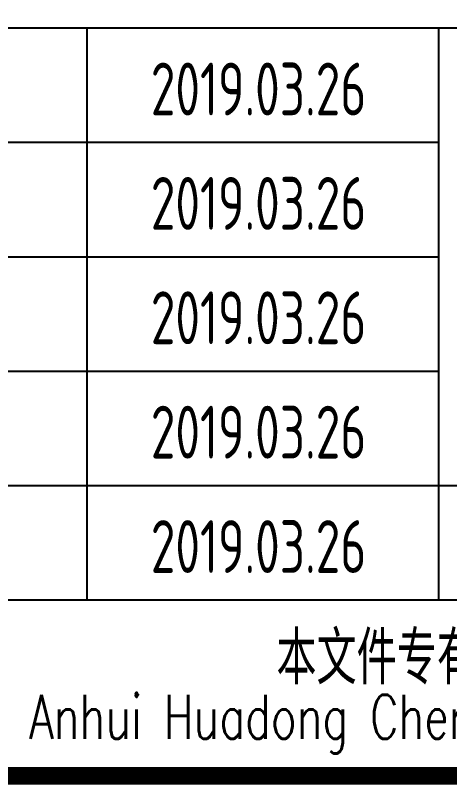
# Model space of a CAD drawing. Extents: x 4414382 to 4540065, y -615151 to -235742.
# Drawn here: x 4516155 to 4518623, y -547694 to -543323 of the extents above; entities that cross this region are included whole.
import ezdxf
from ezdxf.enums import TextEntityAlignment as Align

# ---------------------------------------------------------------- set-up
doc = ezdxf.new("R2010")
doc.units = 0
doc.header["$LTSCALE"] = 1000
doc.header["$MEASUREMENT"] = 0
doc.layers.get('0').update_dxf_attribs({"linetype": 'CONTINUOUS'})
doc.layers.add('PUB_TITLE', color=4, linetype='CONTINUOUS')
doc.styles.add('AHD', font='sceie.shx', dxfattribs={"width": 0.7, "bigfont": 'sceic.shx'})
doc.styles.add('ECEC_TQ', font='txt_l.shx', dxfattribs={"bigfont": 'hztxt_l.shx'})
doc.styles.add('sceie', font='sceie.shx', dxfattribs={"bigfont": 'sceic.shx'})

msp = doc.modelspace()

# ---------------------------------------------------------------- linework, layer by layer
for p, q in [((4513062.2, -543394.2), (4524062.2, -543394.2)), ((4516562.2, -546644.2), (4516562.2, -543394.2)), ((4516562.2, -546644.2), (4516562.2, -543394.2)), ((4518562.2, -546644.2), (4518562.2, -543394.2)), ((4518562.2, -546644.2), (4518562.2, -543394.2)), ((4513062.2, -544044.2), (4518562.2, -544044.2)), ((4513062.2, -544694.2), (4518562.2, -544694.2)), ((4513062.2, -545344.2), (4518562.2, -545344.2)), ((4513062.2, -545994.2), (4518562.2, -545994.2)), ((4518562.2, -545994.2), (4531062.2, -545994.2)), ((4513062.2, -546644.2), (4531062.2, -546644.2)), ((4513062.2, -547644.2), (4531062.2, -547644.2))]:
    msp.add_line(p, q)
at = {"layer": 'PUB_TITLE', "color": 4, "const_width": 100}
msp.add_lwpolyline([(4450462.2, -547644.2), (4531062.2, -547644.2), (4531062.2, -490244.2), (4450462.2, -490244.2)], close=True, dxfattribs=at)

# ---------------------------------------------------------------- texts
for s, height, style, width, p in [('2019.03.26', 300, 'AHD', 0.8, (4517537, -543740.8)), ('2019.03.26', 300, 'AHD', 0.8, (4517537, -544390.8)), ('2019.03.26', 300, 'AHD', 0.8, (4517537, -545040.8)), ('2019.03.26', 300, 'AHD', 0.8, (4517537, -545690.8)), ('2019.03.26', 300, 'AHD', 0.8, (4517537, -546340.8)), ('本文件专有权属安徽华东化工医药工程有限责任公司所有,未经许可不得复制或转让给第三方', 300, 'sceie', 0.8, (4522233.3, -546993.1)), ('The proprietary right of this document belongs to Anhui Huadong Chemical And Medical Engineering  Co.,Ltd.  and any replication or transfer to the 3rd. side is forbidden without its permission. ', 250, 'ECEC_TQ', 0.72, (4522062.2, -547344.2))]:
    msp.add_text(s, height=height, dxfattribs=dict(style=style, width=width)).set_placement(p, align=Align.MIDDLE)

doc.saveas('drawing.dxf')
